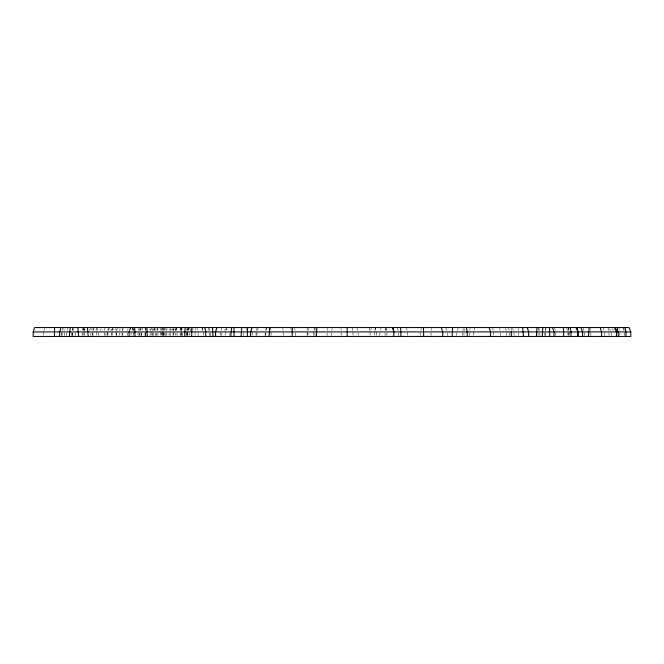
<?xml version="1.0" encoding="UTF-8"?>
<svg xmlns="http://www.w3.org/2000/svg" width="664" height="664" viewBox="0 0 664 664"><rect width="100%" height="100%" fill="white"/><g stroke="black" fill="none" stroke-linecap="round" stroke-linejoin="round"><path stroke-width="0.5" stroke-dasharray="3.32 2.49" d="M139.897 330.174L139.905 328.431M82.278 330.174L82.328 328.431M307.299 330.174L307.424 327.559M164.357 328.431L164.274 330.174L165.693 327.559M162.879 330.174L163.045 327.559M108.033 330.174L108.149 328.431M119.893 330.174L120.018 328.431M315.018 330.174L315.168 328.431M127.803 330.174L127.961 328.431M140.054 330.174L140.212 328.431L140.809 330.174M462.966 330.174L463.132 328.431M122.359 330.174L122.533 328.431M145.474 330.174L145.648 328.431M145.831 330.174L146.005 328.431M538.28 330.174L538.462 328.431M83.324 330.174L83.623 327.559M138.228 330.174L138.419 328.431M145.233 330.174L145.433 328.431M112.374 330.174L112.598 328.431M93.226 330.174L93.483 328.431M431.309 330.174L431.583 328.431M162.082 330.174L162.506 327.559M181.363 330.174L181.654 328.431M187.389 330.174L187.688 328.431M195.365 330.174L195.664 328.431M91.126 330.174L91.433 328.431M568.26 330.174L568.708 327.559M92.869 330.174L93.176 328.431M152.571 330.174L152.869 328.431M141.947 330.174L142.403 327.559M155.725 330.174L156.04 328.431M175.512 330.174L175.835 328.431M166.764 330.174L167.087 328.431M545.244 330.174L545.601 328.431M67.072 330.174L67.438 328.431M327.435 330.174L327.808 328.431M469.647 330.174L470.054 328.431M181.654 330.174L182.276 327.559M62.532 330.174L62.964 328.431M180.849 330.174L181.496 327.559M331.801 330.174L332.232 328.431M374.894 330.174L375.616 327.559M256.528 330.174L257.018 328.431M380.364 330.174L380.879 328.431M265.724 330.174L266.281 328.431M43.998 330.174L44.554 328.431M72.085 330.174L72.642 328.431M73.281 330.174L73.837 328.431M97.093 330.174L97.65 328.431M111.818 330.174L112.374 328.431M116.69 330.174L117.528 327.559M122.641 330.174L123.205 328.431M150.736 330.174L151.301 328.431M154.347 330.174L154.911 328.431M169.669 330.174L170.233 328.431L170.457 330.174M173.611 330.174L174.167 328.431M175.752 330.174L176.309 328.431M186.443 330.174L186.999 328.431M187.688 330.174L188.526 327.559M221.228 330.174L222.066 327.559M226.1 330.174L226.665 328.431M257.499 330.174L258.055 328.431M308.445 330.174L309.009 328.431M314.18 330.174L315.018 327.559M370.67 330.174L371.234 328.431M385.61 330.174L386.166 328.431M420.951 330.174L421.515 328.431M266.04 330.174L266.887 327.559M474.054 330.174L474.943 327.559M157.061 330.174L157.742 328.431M457.438 330.174L458.21 328.431M84.71 328.431L83.93 330.174L83.523 328.431M108.207 330.174L109.66 327.559M89.358 330.174L90.37 328.431M140.245 330.174L141.266 328.431M187.904 330.174L188.999 328.431M152.811 330.464L153.774 329.012M84.12 330.464L85.108 329.012M463.87 330.464L464.941 329.012M99.949 330.464L101.194 329.012M175.014 330.049L176.325 328.804M149.84 330.049L151.243 328.804M224.399 330.282L226.963 328.647M190.394 330.464L193.88 328.522M110.44 330.24L114.93 328.564M170.399 330.24L174.981 328.564M189.373 328.522L191 329.493M131.953 328.804L133.547 330.049M612.175 328.804L613.511 330.049M609.51 329.012L610.473 330.464M566.508 328.431L567.571 330.174M180.351 328.431L181.289 330.174M385.303 328.431L386.091 330.174M512.542 328.431L513.28 330.174M505.329 328.431L506.068 330.174M623.496 328.431L624.102 330.174M623.596 328.431L624.152 330.174M603.46 328.431L604.016 330.174M583.349 328.431L583.913 330.174M567.836 327.559L568.674 330.174M554.689 328.431L555.253 330.174M538.803 328.431L539.367 330.174M499.511 328.431L500.075 330.174M375.069 327.559L375.907 330.174M357.049 328.431L357.614 330.174M294.625 328.431L295.189 330.174M282.648 328.431L283.204 330.174M245.971 328.431L246.527 330.174M209.11 328.431L209.666 330.174M208.264 328.431L208.828 330.174M201.889 327.559L202.727 330.174M188.119 328.431L188.676 330.174M180.118 328.431L180.674 330.174M132.684 328.431L133.24 330.174M115.619 328.431L116.175 330.174M154.446 328.431L154.911 330.174M618.889 328.431L619.338 330.174M446.407 328.431L446.83 330.174M397.562 328.431L397.985 330.174M351.97 327.559L352.601 330.174M202.503 328.431L202.893 330.174M369.076 327.559L369.64 330.174M511.164 328.431L511.537 330.174M508.773 328.431L509.147 330.174M161.377 328.431L161.742 330.174M165.776 328.431L166.108 330.174M406.509 327.559L407.007 330.174M63.877 328.431L64.176 330.174M132.858 328.431L133.132 330.174M176.524 328.431L176.798 330.174M386.465 328.431L386.697 330.174M197.665 328.431L197.897 330.174M518.078 328.431L518.302 330.174M172.864 327.559L173.204 330.174M160.016 327.559L160.348 330.174M104.206 328.431L104.431 330.174M290.882 327.559L291.189 330.174M608.589 328.431L608.788 330.174M84.029 328.431L84.228 330.174M270.555 327.559L270.854 330.174M163.253 328.431L163.452 330.174M157.542 328.431L157.733 330.174M545.343 328.431L545.526 330.174M492.837 327.559L493.095 330.174M590.553 328.431L590.711 330.174M133.215 328.431L133.331 330.174M96.247 327.559L96.421 330.174M72.326 328.431L72.409 330.174M341.072 328.431L341.113 330.174M624.716 332.822L624.716 335.536M619.794 332.822L619.794 335.536M611.428 332.822L611.428 335.536M608.988 332.822L608.988 335.536M604.58 332.822L604.58 335.536M590.877 332.822L590.877 335.536M584.469 332.822L584.469 335.536M569.231 331.917L569.231 335.536M568.625 332.822L568.625 335.536M567.961 331.917L567.961 335.536M555.809 332.822L555.809 335.536M545.708 332.822L545.708 335.536M544.895 332.822L544.895 335.536M539.923 332.822L539.923 335.536M538.097 332.822L538.097 335.536M518.526 332.822L518.526 335.536M514.011 332.822L514.011 335.536M509.512 332.822L509.512 335.536M506.798 332.822L506.798 335.536M500.631 332.822L500.631 335.536M493.269 331.917L493.269 335.536M473.465 331.917L473.465 335.536M469.249 332.822L469.249 335.536M464.003 332.822L464.003 335.536M462.8 332.822L462.8 335.536M456.666 332.822L456.666 335.536M447.254 332.822L447.254 335.536M431.044 332.822L431.044 335.536M420.395 332.822L420.395 335.536M407.331 331.917L407.331 335.536M398.408 332.822L398.408 335.536M386.921 332.822L386.88 335.536M385.045 332.822L385.045 335.536M379.858 332.822L379.858 335.536M376.463 331.917L376.463 335.536M374.421 331.917L374.421 335.536M370.014 331.917L370.114 335.536M358.17 332.822L358.17 335.536M353.016 331.917L353.016 335.536M341.155 332.822L341.155 335.536M331.377 332.822L331.377 335.536M327.07 332.822L327.07 335.536M314.877 332.822L314.877 335.536M313.624 331.917L313.624 335.536M307.888 332.822L307.888 335.536M307.216 331.917L307.216 335.536M295.746 332.822L295.746 335.536M283.769 332.822L283.769 335.536M271.053 331.917L271.053 335.536M265.484 332.822L265.484 335.536M265.168 332.822L265.168 335.536M256.935 332.822L256.935 335.536M256.038 331.917L256.038 335.536M252.444 331.917L252.444 335.536M243.215 332.822L243.215 335.536M229.827 332.822L229.827 335.536M225.544 331.917L225.544 335.536M221.826 332.822L221.826 335.536M220.672 331.917L220.672 335.536M210.222 332.822L210.222 335.536M209.384 332.822L209.384 335.536M203.292 331.917L203.292 335.536M198.121 332.822L198.121 335.536M195.075 331.917L195.075 335.536M189.24 332.822L189.24 335.536M187.779 331.917L187.779 335.536M187.123 331.917L187.123 335.536M187.099 332.822L187.099 335.536M186.808 332.822L186.808 335.536M182.218 332.822L182.218 335.536M181.239 331.917L181.239 335.536M181.081 332.822L181.081 335.536M180.425 332.822L180.425 335.536M177.064 332.822L177.064 335.536M175.196 332.822L175.196 335.536M173.42 331.917L173.42 335.536M173.047 332.822L173.047 335.536M170.64 332.822L170.64 335.536M169.112 332.822L169.112 335.536M166.44 332.822L166.44 335.536M165.826 332.822L165.826 335.536M164.191 332.822L164.191 335.536M163.643 332.822L163.643 335.536M163.302 331.917L163.302 335.536M162.771 331.917L162.771 335.536M162.099 332.822L162.099 335.536M161.792 331.917L161.792 335.536M160.572 331.917L160.572 335.536M157.932 332.822L157.932 335.536M156.38 332.822L156.38 335.536M155.401 332.822L155.384 335.536M153.791 332.822L153.791 335.536M152.272 332.822L152.272 335.536M151.84 331.917L151.84 335.536M150.18 332.822L150.18 335.536M145.648 332.822L145.648 335.536M145.042 332.822L145.042 335.536M141.639 332.822L141.639 335.536M141.415 332.822L141.415 335.536M139.897 332.822L139.897 335.536M139.216 332.822L139.216 335.536M138.037 332.822L138.037 335.536M131.065 331.917L131.065 335.536M127.637 332.822L127.637 335.536M122.193 332.822L122.193 335.536M122.085 332.822L122.085 335.536M119.769 332.822L119.769 335.536M116.739 332.822L116.739 335.536M116.134 331.917L116.134 335.536M112.141 332.822L112.141 335.536M111.253 332.822L111.253 335.536M107.908 332.822L107.908 335.536M107.236 331.917L107.236 335.536M105.95 332.822L105.95 335.536M104.646 332.822L104.646 335.536M98.712 332.822L98.712 335.536M96.529 331.917L96.529 335.536M92.96 332.822L92.96 335.536M92.562 332.822L92.562 335.536M90.827 332.822L90.827 335.536M84.428 332.822L84.436 335.536M83.133 331.917L83.158 335.536M82.228 332.822L82.228 335.536M75.339 332.822L75.339 335.536M72.725 332.822L72.725 335.536M72.484 332.822L72.484 335.536M71.521 332.822L71.521 335.536M66.707 332.822L66.707 335.536M64.474 332.822L64.474 335.536M62.109 332.822L62.109 335.536M61.511 332.822L61.511 335.536M43.434 331.917L43.434 335.536M145.35 335.536L145.35 332.822L145.308 335.536M133.447 335.536L133.447 332.822L133.414 335.536"/><path stroke-width="1" d="M191.813 327.559L191.705 336.44M54.581 327.559L54.415 336.44M617.329 331.917L617.512 327.559M292.45 327.559L292.094 336.44M452.558 327.559L452.184 336.44M247.655 327.559L247.232 336.44M185.14 327.559L184.7 336.44M316.844 327.559L316.346 336.44M542.812 327.559L542.28 336.44M241.671 327.559L241.123 336.44M269.667 327.559L269.103 336.44M589.142 327.559L588.503 336.44M537.043 327.559L536.363 336.44M231.612 327.559L230.848 336.44M70.193 327.559L69.38 336.44M33.2 331.917L34.603 327.559L629.115 327.559L630.8 331.917L630.8 336.44L33.2 336.44L33.2 331.917L577.746 331.917L577.746 336.44M61.071 327.559L59.669 331.917L59.669 336.44M216.954 327.559L215.559 331.917L215.559 336.44M252.013 327.559L250.618 331.917L250.618 336.44M130.75 327.559L129.09 331.917L129.09 336.44M577.074 327.559L578.087 331.917L630.8 331.917M576.037 327.559L577.746 331.917M580.983 327.559L582.61 331.917L582.61 336.44M600.165 327.559L601.567 331.917L601.567 336.44M552.589 327.559L553.992 331.917L553.992 336.44M527.257 327.559L528.652 331.917L528.652 336.44M489.161 327.559L490.555 331.917L490.555 336.44M441.303 327.559L442.705 331.917L442.705 336.44M392.432 327.559L393.827 331.917L393.827 336.44M624.915 327.559L625.944 331.917L625.944 336.44M204.778 327.559L205.749 331.917L205.749 336.44M570.119 327.559L571.057 331.917L571.057 336.44M466.377 327.559L467.224 331.917L467.224 336.44M522.684 327.559L523.489 336.44M87.457 327.559L88.188 336.44M77.887 327.559L78.609 336.44M393.229 327.559L393.827 331.917M212.513 327.559L213.044 336.44M563.313 327.559L563.744 336.44M423.424 327.559L423.723 336.44M400.674 327.559L400.973 336.44M146.952 327.559L147.25 336.44M134.709 327.559L135.008 336.44M233.936 327.559L234.118 336.44M549.601 327.559L549.726 336.44M347.164 327.559L347.255 336.44M618.284 336.44L618.284 331.917L614.457 327.559L616.491 331.917L616.491 336.44M578.087 331.917L578.087 336.44M511.263 331.917L511.263 336.44"/></g></svg>
